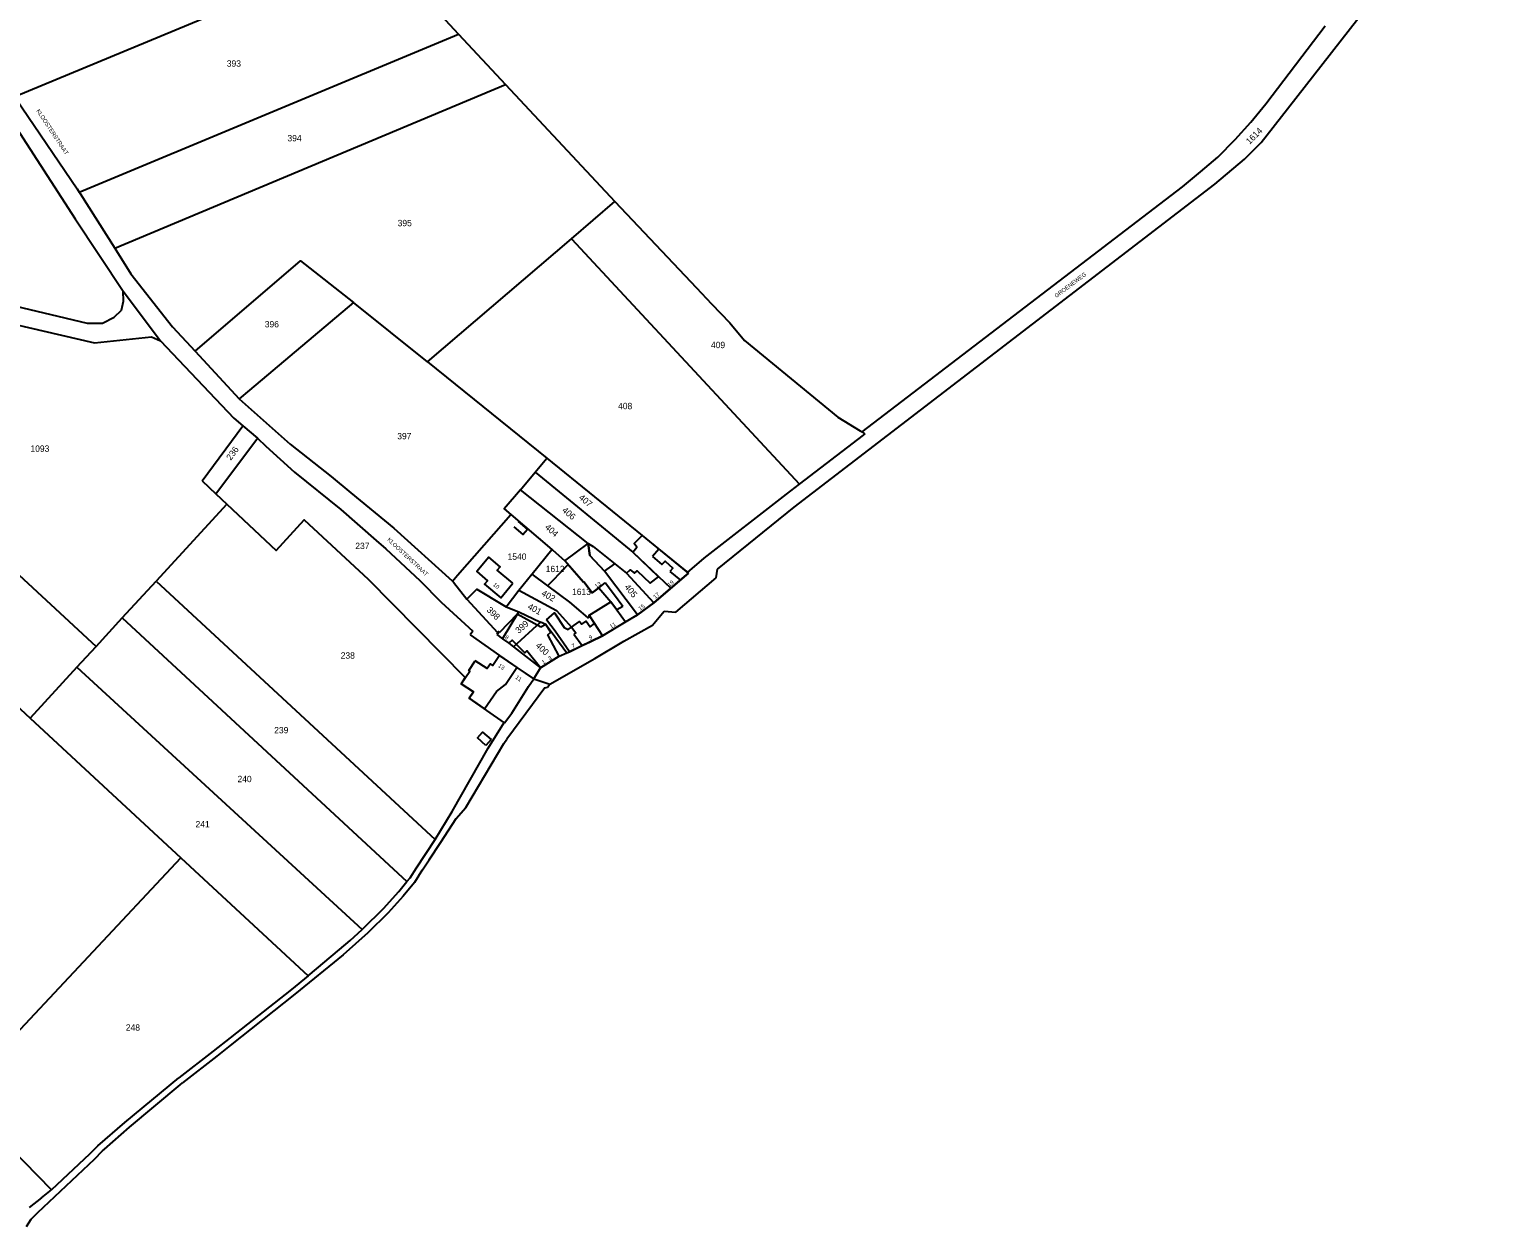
# Model space of a CAD drawing. Extents: x 191922 to 199923, y 328959 to 333350.
# Drawn here: x 194915 to 195545, y 329591 to 330101 of the extents above; entities that cross this region are included whole.
import ezdxf

# ---------------------------------------------------------------- set-up
doc = ezdxf.new("R2010")
doc.units = 0
for name, color, linetype in [('enkelbestemming', 7, 'Continuous'), ('Kader', 7, 'Continuous'), ('Level 14', 7, 'Continuous'), ('Level 6', 7, 'Continuous'), ('maatvoering - maximum aantal wooneenheden', 7, 'Continuous'), ('Maatvoering_symbolen', 7, 'Continuous'), ('recreatiewoning', 7, 'Continuous')]:
    doc.layers.add(name, color=color, linetype=linetype)

msp = doc.modelspace()

# ---------------------------------------------------------------- linework, layer by layer
at = {"layer": 'Kader'}
for p, q in [((195450.3, 330066.88), (195545.15, 330188.41)), ((195439.03, 330052.43), (195450.3, 330066.88)), ((195431.96, 330045.36), (195439.03, 330052.43)), ((195419.24, 330034.68), (195431.96, 330045.36)), ((195240.26, 329897.22), (195419.24, 330034.68)), ((195207.6, 329870.81), (195240.26, 329897.22)), ((195206.96, 329867.08), (195207.6, 329870.81)), ((195189.75, 329852.44), (195206.96, 329867.08)), ((195179.91, 329846.9), (195184.91, 329852.9)), ((195184.91, 329852.9), (195189.75, 329852.44)), ((195167.64, 329840.15), (195179.91, 329846.9)), ((195155.39, 329832.72), (195167.64, 329840.15)), ((195136.14, 329821.9), (195155.39, 329832.72)), ((195133.97, 329820.25), (195117.85, 329798.36)), ((195133.97, 329820.25), (195135.17, 329820.61)), ((195135.17, 329820.61), (195136.14, 329821.9)), ((195116.58, 329796.64), (195117.85, 329798.36)), ((195089.69, 329754.58), (195096.29, 329764.66)), ((195084.8, 329747.11), (195089.69, 329754.58)), ((195073.78, 329731.63), (195067.33, 329724.42)), ((195027.6, 329689.82), (195000, 329667.92)), ((195000, 329667.92), (194994.31, 329663.4)), ((194994.31, 329663.4), (194979.72, 329652.04)), ((194957.18, 329633.2), (194978.83, 329651.29)), ((194978.83, 329651.29), (194979.72, 329652.04)), ((194946.5, 329623.84), (194957.18, 329633.2)), ((194913.34, 329590.96), (194915.3, 329593.98))]:
    msp.add_line(p, q, dxfattribs=at)
for points in [[(195096.29, 329764.66), (195100.43, 329769.32), (195116.58, 329796.64)], [(195080.43, 329740.42), (195081.96, 329742.78), (195084.8, 329747.11)], [(195080.43, 329740.42), (195078.48, 329737.44), (195073.78, 329731.63)], [(195067.33, 329724.42), (195058.73, 329715.98), (195048.18, 329706.65), (195027.6, 329689.82)], [(194942.23, 329619.61), (194945.7, 329623.14), (194946.5, 329623.84)], [(194915.3, 329593.98), (194918.21, 329596.85), (194942.23, 329619.61)]]:
    msp.add_lwpolyline(points, dxfattribs=at)
at = {"layer": 'Level 6'}
for p, q in [((194908.31, 330072.07), (195062.55, 330136.12)), ((195062.55, 330136.12), (195097.28, 330098.68)), ((194935.8, 330031.36), (195097.28, 330098.68)), ((195097.28, 330098.68), (195117.31, 330077.22)), ((195441.08, 330068.96), (195466.29, 330102.19)), ((194950.98, 330007.54), (195117.31, 330077.22)), ((195117.31, 330077.22), (195163.86, 330027.3)), ((194908.82, 330071.28), (194934.93, 330032.76)), ((194908.82, 330071.28), (194934.93, 330032.76)), ((194934.93, 330032.76), (194935.8, 330031.36)), ((194934.93, 330032.76), (194935.8, 330031.36)), ((194935.8, 330031.36), (194936.21, 330030.72)), ((194935.8, 330031.36), (194936.21, 330030.72)), ((194936.21, 330030.72), (194950.98, 330007.54)), ((194936.21, 330030.72), (194950.98, 330007.54)), ((195145.32, 330011.46), (195163.86, 330027.3)), ((194934.11, 330019.93), (194954.52, 329989.21)), ((195084.02, 329959.07), (195145.32, 330011.46)), ((195145.32, 330011.46), (195242.46, 329906.96)), ((194950.98, 330007.54), (194957.69, 329996.51)), ((194950.98, 330007.54), (194957.69, 329996.51)), ((194957.69, 329996.51), (194975.53, 329973.98)), ((194957.69, 329996.51), (194975.53, 329973.98)), ((194954.52, 329989.21), (194970.37, 329967.99)), ((195052.55, 329984.42), (195008.35, 329947.07)), ((195084.02, 329959.07), (195052.55, 329984.42)), ((194789.01, 329980.42), (194942.94, 329837.91)), ((194975.53, 329973.98), (194985.18, 329963.58)), ((194975.53, 329973.98), (194985.18, 329963.58)), ((194985.18, 329963.58), (195003.93, 329943.34)), ((194985.18, 329963.58), (195003.93, 329943.34)), ((195084.02, 329959.07), (195134.84, 329918.06)), ((194756.45, 329954.37), (194914.83, 329807.4)), ((195008.35, 329947.07), (195003.93, 329943.34)), ((195003.93, 329943.34), (195025.67, 329924)), ((195003.93, 329943.34), (195025.67, 329924)), ((194988.2, 329908.37), (195005.46, 329931.84)), ((194993.95, 329902.95), (195011.66, 329926.54)), ((195005.46, 329931.84), (195011.66, 329926.54)), ((195242.46, 329906.96), (195269.66, 329927.86)), ((195268.34, 329929.77), (195269.18, 329929.26)), ((195270.47, 329928.48), (195269.18, 329929.26)), ((195269.66, 329927.86), (195270.47, 329928.48)), ((195129.89, 329912.09), (195134.84, 329918.06)), ((195134.84, 329918.06), (195175.46, 329885.14)), ((194988.2, 329908.37), (194993.95, 329902.95)), ((195027.43, 329912.09), (195047.18, 329896.24)), ((195123.66, 329904.56), (195129.89, 329912.09)), ((195129.89, 329912.09), (195171.45, 329878.1)), ((195236.91, 329902.71), (195242.46, 329906.96)), ((194993.95, 329902.95), (194998.67, 329898.51)), ((195051.46, 329903.33), (195069.76, 329888.24)), ((195051.46, 329903.33), (195069.76, 329888.24)), ((195152.47, 329881.79), (195123.66, 329904.56)), ((195201.83, 329875.56), (195236.91, 329902.71)), ((194998.67, 329898.51), (194968.56, 329865.76)), ((195069.76, 329888.24), (195094.56, 329865.83)), ((195069.76, 329888.24), (195094.56, 329865.83)), ((195096.91, 329868.22), (195119.57, 329894.02)), ((195119.57, 329894.02), (195137.06, 329879.15)), ((195153.21, 329876.64), (195152.47, 329881.79)), ((195175.46, 329885.14), (195182.49, 329879.43)), ((195066.27, 329879.51), (195080.8, 329865.93)), ((195128.63, 329868.83), (195137.06, 329879.15)), ((195137.06, 329879.15), (195137.23, 329879)), ((195159.45, 329869.99), (195153.21, 329876.64)), ((195171.45, 329878.1), (195187.62, 329862.7)), ((195182.49, 329879.43), (195194.42, 329869.75)), ((195194.79, 329869.44), (195201.83, 329875.56)), ((195136.98, 329865.61), (195141.07, 329869.82)), ((195141.07, 329869.82), (195143.97, 329872.82)), ((195143.97, 329872.82), (195150.56, 329865.3)), ((195173.5, 329851.39), (195159.45, 329869.99)), ((195191.66, 329866.17), (195195.14, 329869.16)), ((195194.42, 329869.75), (195194.79, 329869.44)), ((195194.79, 329869.44), (195195.14, 329869.16)), ((194954.1, 329850.04), (194968.56, 329865.76)), ((194968.56, 329865.76), (195087.39, 329755.67)), ((195094.56, 329865.83), (195094.7, 329865.7)), ((195094.56, 329865.83), (195094.7, 329865.7)), ((195094.7, 329865.7), (195096.91, 329868.22)), ((195123, 329861.93), (195128.54, 329868.72)), ((195128.54, 329868.72), (195128.63, 329868.83)), ((195128.54, 329868.72), (195135.16, 329863.74)), ((195136.98, 329865.61), (195135.16, 329863.74)), ((195150.56, 329865.3), (195150.64, 329865.38)), ((195156.98, 329862.8), (195162.16, 329856.87)), ((195180.38, 329856.49), (195187.62, 329862.7)), ((195187.62, 329862.7), (195191.66, 329866.17)), ((195117.55, 329854.83), (195123, 329861.93)), ((195173.5, 329851.39), (195180.38, 329856.49)), ((195116.06, 329841.21), (195122.92, 329852.63)), ((195117.55, 329854.83), (195122.92, 329852.63)), ((195122.92, 329852.63), (195132.19, 329848.31)), ((195152.99, 329850.87), (195158.64, 329842.49)), ((195170.79, 329849.76), (195173.5, 329851.39)), ((194942.94, 329837.91), (194954.1, 329850.04)), ((194954.1, 329850.04), (195075.33, 329737.75)), ((195103.35, 329844.45), (195102.24, 329842.89)), ((195120.64, 329837.78), (195132.19, 329848.31)), ((195134.45, 329847.19), (195132.19, 329848.31)), ((195134.45, 329847.19), (195136.7, 329844.2)), ((195136.7, 329844.2), (195143.38, 329835.16)), ((195158.64, 329842.49), (195168.38, 329848.32)), ((195168.38, 329848.32), (195170.79, 329849.76)), ((194934.8, 329829.08), (194942.94, 329837.91)), ((195102.24, 329842.89), (195114.71, 329833.99)), ((195113.89, 329843.46), (195113.59, 329843.03)), ((195113.89, 329843.46), (195113.59, 329843.03)), ((195113.59, 329843.03), (195116.06, 329841.21)), ((195113.59, 329843.03), (195116.06, 329841.21)), ((195114.05, 329843.3), (195113.89, 329843.46)), ((195114.05, 329843.3), (195113.89, 329843.46)), ((195114.28, 329843.53), (195114.05, 329843.3)), ((195114.28, 329843.53), (195114.05, 329843.3)), ((195116.06, 329841.21), (195118.73, 329839.23)), ((195116.06, 329841.21), (195118.73, 329839.23)), ((195118.73, 329839.23), (195120.64, 329837.78)), ((195118.73, 329839.23), (195120.64, 329837.78)), ((195120.64, 329837.78), (195132.18, 329828.77)), ((195120.64, 329837.78), (195132.18, 329828.77)), ((195144.52, 329835.63), (195149.95, 329838.27)), ((195146.45, 329843.14), (195149.95, 329838.27)), ((195149.95, 329838.27), (195153.35, 329839.92)), ((195153.35, 329839.92), (195158.64, 329842.49)), ((195114.71, 329833.99), (195122.16, 329828.94)), ((195132.18, 329828.77), (195140.1, 329833.77)), ((195140.1, 329833.77), (195143.38, 329835.16)), ((195143.38, 329835.16), (195144.52, 329835.63)), ((194934.8, 329829.08), (194914.83, 329807.4)), ((194934.8, 329829.08), (195056.27, 329717.31)), ((195117.22, 329821.72), (195122.16, 329828.94)), ((195122.16, 329828.94), (195129.33, 329824.08)), ((195129.33, 329824.08), (195132.18, 329828.77)), ((195129.33, 329824.08), (195132.18, 329828.77)), ((195127.14, 329820.87), (195129.33, 329824.08)), ((195129.33, 329824.08), (195130.56, 329823.69)), ((195129.33, 329824.08), (195130.56, 329823.69)), ((195130.56, 329823.69), (195136.14, 329821.9)), ((195130.56, 329823.69), (195136.14, 329821.9)), ((194914.83, 329807.4), (194978.99, 329747.92)), ((195079.45, 329743.62), (195087.39, 329755.67)), ((194884.46, 329646.8), (194978.99, 329747.92)), ((194978.99, 329747.92), (195033.23, 329697.65)), ((195051.11, 329712.7), (195056.27, 329717.31)), ((195000, 329671.22), (194992.85, 329665.6)), ((194992.85, 329665.6), (194978.13, 329654.16)), ((194884.46, 329646.8), (194923.98, 329606.48)), ((194940.14, 329621.77), (194923.98, 329606.48)), ((194919.7, 329603.13), (194923.98, 329606.48)), ((194919.7, 329603.13), (194914.49, 329599.02))]:
    msp.add_line(p, q, dxfattribs=at)
for points in [[(194881.84, 330100.37), (194898.48, 330074.97), (194934.11, 330019.93)], [(195269.18, 329929.26), (195405.47, 330033.64), (195413.24, 330039.96), (195420.61, 330046.21), (195428.03, 330053.77), (195434.67, 330061.21), (195441.08, 330068.96)], [(195163.86, 330027.3), (195198.61, 329990.54), (195204.93, 329983.83), (195212.78, 329975.69), (195219.07, 329968.11), (195258.81, 329935.53), (195268.34, 329929.77)], [(194985.18, 329963.58), (195030.01, 330002.08), (195052.55, 329984.42)], [(194862.38, 329992.8), (194880.72, 329989.47), (194939.21, 329975.58), (194945.65, 329975.61), (194950.67, 329978.1), (194953.8, 329981.07)], [(194953.8, 329981.07), (194954.59, 329984.89), (194954.52, 329989.21)], [(194789.01, 329980.42), (194863.82, 329983.16), (194879.85, 329981.67), (194942.33, 329967.25), (194966.62, 329969.72), (194970.37, 329967.99)], [(194970.37, 329967.99), (194978.05, 329959.9), (195001.67, 329935.07), (195005.46, 329931.84)], [(195011.66, 329926.54), (195015.2, 329923.21), (195027.43, 329912.09)], [(195025.67, 329924), (195043.07, 329910.25), (195051.46, 329903.33)], [(195025.67, 329924), (195043.07, 329910.25), (195051.46, 329903.33)], [(195123.66, 329904.56), (195116.67, 329896.48), (195119.57, 329894.02)], [(194998.67, 329898.51), (195019.68, 329878.71), (195031.61, 329891.75), (195058.76, 329866.6), (195100.17, 329824.66), (195098.36, 329822.04), (195103.64, 329818.63), (195101.81, 329815.92), (195108.38, 329811.3), (195113.5, 329818.69), (195117.22, 329821.72)], [(195047.18, 329896.24), (195062.27, 329883.02), (195066.27, 329879.51)], [(195152.47, 329881.79), (195154.66, 329880.49), (195168.75, 329869.14), (195180.38, 329856.49)], [(195137.23, 329879), (195142.58, 329874.4), (195143.97, 329872.82)], [(195080.8, 329865.93), (195089.88, 329856.78), (195103.35, 329844.45)], [(195094.7, 329865.7), (195095.21, 329865.24), (195100.89, 329858.1)], [(195094.7, 329865.7), (195095.21, 329865.24), (195100.89, 329858.1)], [(195135.16, 329863.74), (195144.52, 329856.69), (195149.37, 329852.58)], [(195150.64, 329865.38), (195154.24, 329860.66), (195156.98, 329862.8)], [(195100.89, 329858.1), (195105.08, 329862.29), (195116.12, 329855.64), (195117.55, 329854.83)], [(195100.89, 329858.1), (195113.93, 329843.88), (195114.28, 329843.53)], [(195100.89, 329858.1), (195113.93, 329843.88), (195114.28, 329843.53)], [(195123, 329861.93), (195138.95, 329853.21), (195145.41, 329846.13), (195147.25, 329843.75), (195146.45, 329843.14)], [(195162.16, 329856.87), (195164.71, 329853.49), (195168.38, 329848.32)], [(195149.37, 329852.58), (195152.27, 329850.09), (195152.99, 329850.87)], [(195116.9, 329805.34), (195119.94, 329809.55), (195127.14, 329820.87)], [(195087.39, 329755.67), (195094.59, 329767.64), (195109.92, 329794.61), (195116.71, 329805.47), (195116.9, 329805.34)], [(195075.33, 329737.75), (195076.69, 329739.42), (195079.45, 329743.62)], [(195065.39, 329726.33), (195071.88, 329733.53), (195075.33, 329737.75)], [(195056.27, 329717.31), (195056.6, 329717.6), (195065.39, 329726.33)], [(195033.23, 329697.65), (195046.66, 329708.79), (195051.11, 329712.7)], [(195033.23, 329697.65), (195026.21, 329691.82), (195000, 329671.22)], [(194940.14, 329621.77), (194943.64, 329625.21), (194955.14, 329635.19), (194978.13, 329654.16)]]:
    msp.add_lwpolyline(points, dxfattribs=at)
at = {"layer": 'recreatiewoning'}
for p, q in [((195182.64, 329879.3), (195179.85, 329876.26)), ((195159.45, 329869.99), (195163.8, 329873.09)), ((195163.8, 329873.09), (195168.75, 329869.14)), ((195195.14, 329869.16), (195180.38, 329856.49)), ((195187.27, 329869.82), (195191.73, 329866.15)), ((195150.64, 329865.38), (195150.56, 329865.3)), ((195156.98, 329862.8), (195159.7, 329864.92)), ((195163.67, 329859.67), (195159.7, 329864.92)), ((195164.71, 329853.49), (195162.16, 329856.87)), ((195167.18, 329854.85), (195163.67, 329859.67)), ((195122.26, 329851.59), (195114.67, 329843.89)), ((195132.37, 329846.08), (195122.26, 329851.59)), ((195167.18, 329854.85), (195164.71, 329853.49)), ((195140.1, 329833.77), (195132.18, 329828.77)), ((195111.14, 329798.21), (195108.95, 329795.74))]:
    msp.add_line(p, q, dxfattribs=at)
for points in [[(195120.89, 329888.9), (195124.67, 329885.62), (195126.61, 329887.85), (195122.84, 329891.14)], [(195150.56, 329865.3), (195142.58, 329874.4), (195152.47, 329881.79)], [(195152.47, 329881.79), (195153.21, 329876.64), (195159.45, 329869.99)], [(195168.75, 329869.14), (195170.38, 329870.46), (195172.18, 329869.14), (195173.4, 329870.05), (195178.82, 329864.86), (195182.47, 329867.61), (195171.45, 329878.1), (195173.2, 329880.15), (195172.02, 329881.72), (195175.46, 329885.14)], [(195195.14, 329869.16), (195194.42, 329869.75), (195175.59, 329885.17)], [(195120.47, 329864.78), (195113.79, 329870.38), (195115.03, 329871.87), (195110.19, 329875.94), (195105.04, 329869.76), (195109.66, 329865.91), (195108.41, 329864.42), (195115.35, 329858.59), (195120.47, 329864.78)], [(195179.85, 329876.26), (195183.9, 329872.86), (195185.2, 329874.25), (195188.56, 329871.21), (195187.27, 329869.82)], [(195156.98, 329862.8), (195154.24, 329860.66), (195150.64, 329865.38)], [(195180.38, 329856.49), (195173.5, 329851.39), (195158.64, 329842.49), (195144.52, 329835.63)], [(195155.11, 329847.65), (195152.8, 329851.13), (195162.16, 329856.87)], [(195134.79, 329849.24), (195138.11, 329852.21), (195142.33, 329846.01), (195144, 329845.15), (195148.81, 329848.49), (195149.72, 329847.37), (195151.68, 329848.7), (195153.27, 329846.29), (195155.11, 329847.65)], [(195113.93, 329843.88), (195114.32, 329844.25), (195114.67, 329843.89)], [(195113.93, 329843.88), (195114.32, 329844.25), (195114.67, 329843.89)], [(195136.55, 329844.04), (195134.45, 329847.19), (195132.37, 329846.08)], [(195144.52, 329835.63), (195138.42, 329844.39), (195134.79, 329849.24)], [(195140.1, 329833.77), (195135.37, 329842.91), (195136.55, 329844.04)], [(195132.18, 329828.77), (195126.37, 329835.98), (195125.5, 329835.2), (195120.09, 329840.63), (195118.73, 329839.23)], [(195132.18, 329828.77), (195126.37, 329835.98), (195125.5, 329835.2), (195120.09, 329840.63), (195118.73, 329839.23)], [(195116.9, 329805.34), (195101.81, 329815.92), (195103.64, 329818.63), (195098.36, 329822.04), (195102.04, 329827.39), (195101.72, 329827.65), (195104.43, 329831.84)], [(195129.33, 329824.08), (195114.71, 329833.99), (195111.85, 329829.77), (195110.83, 329830.46), (195109.46, 329828.44), (195104.43, 329831.84)], [(195116.9, 329805.34), (195119.94, 329809.55), (195127.14, 329820.87), (195129.33, 329824.08)], [(195108.95, 329795.74), (195105.33, 329798.97), (195107.52, 329801.43), (195111.14, 329798.21)]]:
    msp.add_lwpolyline(points, dxfattribs=at)

# ---------------------------------------------------------------- texts
at = {"layer": 'enkelbestemming'}
for s, p in [('393', (194998.63, 330084.77)), ('394', (195024.45, 330052.98)), ('395', (195071.36, 330016.84)), ('396', (195014.79, 329973.75)), ('409', (195204.76, 329964.92)), ('408', (195165.22, 329938.93)), ('397', (195071.2, 329926.12)), ('1093', (194915.03, 329920.79)), ('237', (195053.34, 329879.36)), ('1540', (195118.17, 329874.79)), ('1612', (195134.4, 329869.55)), ('1613', (195145.63, 329859.84)), ('238', (195047.12, 329832.71)), ('239', (195018.8, 329800.92)), ('240', (195003.17, 329780.11)), ('241', (194985.31, 329760.87)), ('248', (194955.64, 329674.3))]:
    msp.add_text(s, height=2.7, rotation=0, dxfattribs=at).set_placement(p)
at = {"layer": 'Level 14'}
for s, rotation, p in [('1614', 45.08172, (195434.16, 330051.48)), ('236', 53.85798, (195000.34, 329916.91)), ('407', 319.08564, (195148.23, 329900.93)), ('406', 319.08564, (195141.12, 329895.51)), ('404', 317.61, (195133.8, 329888.36)), ('405', 308.45367, (195167.8, 329863.13)), ('402', 331.17408, (195132.28, 329859.75)), ('398', 315.36594, (195109.07, 329853.15)), ('401', 331.27002, (195126.42, 329854.08)), ('399', 41.73417, (195122.94, 329843.21)), ('400', 317.08179, (195129.83, 329837.96))]:
    msp.add_text(s, height=2.7, rotation=rotation, dxfattribs=at).set_placement(p)
at = {"layer": 'maatvoering - maximum aantal wooneenheden'}
for s, rotation, p in [('10', 320.03298, (195111.74, 329863.91)), ('13', 35.96418, (195156, 329862.63)), ('19', 40.65723, (195187.12, 329863.2)), ('17', 40.65723, (195181.1, 329858.03)), ('15', 36.53739, (195174.64, 329853.1)), ('11', 30.90474, (195162.26, 329845.47)), ('8', 323.50869, (195116.84, 329841.5)), ('7', 25.87257, (195146, 329837.13)), ('9', 25.87257, (195153.27, 329840.66)), ('1', 30.28536, (195133.33, 329830.25)), ('3', 30.28536, (195136.03, 329831.83)), ('13', 325.84878, (195113.94, 329829.32)), ('11', 325.84878, (195121.28, 329824.34))]:
    msp.add_text(s, height=1.75, rotation=rotation, dxfattribs=at).set_placement(p)
at = {"layer": 'Maatvoering_symbolen'}
for s, rotation, p in [('KLOOSTERSTRAAT', 303.27642, (194917.43, 330065.98)), ('GROENEWEG', 36.95013, (195351.84, 329986.24)), ('KLOOSTERSTRAAT', 316.94697, (195066.79, 329883.14))]:
    msp.add_text(s, height=1.75, rotation=rotation, dxfattribs=at).set_placement(p)

doc.saveas('drawing.dxf')
